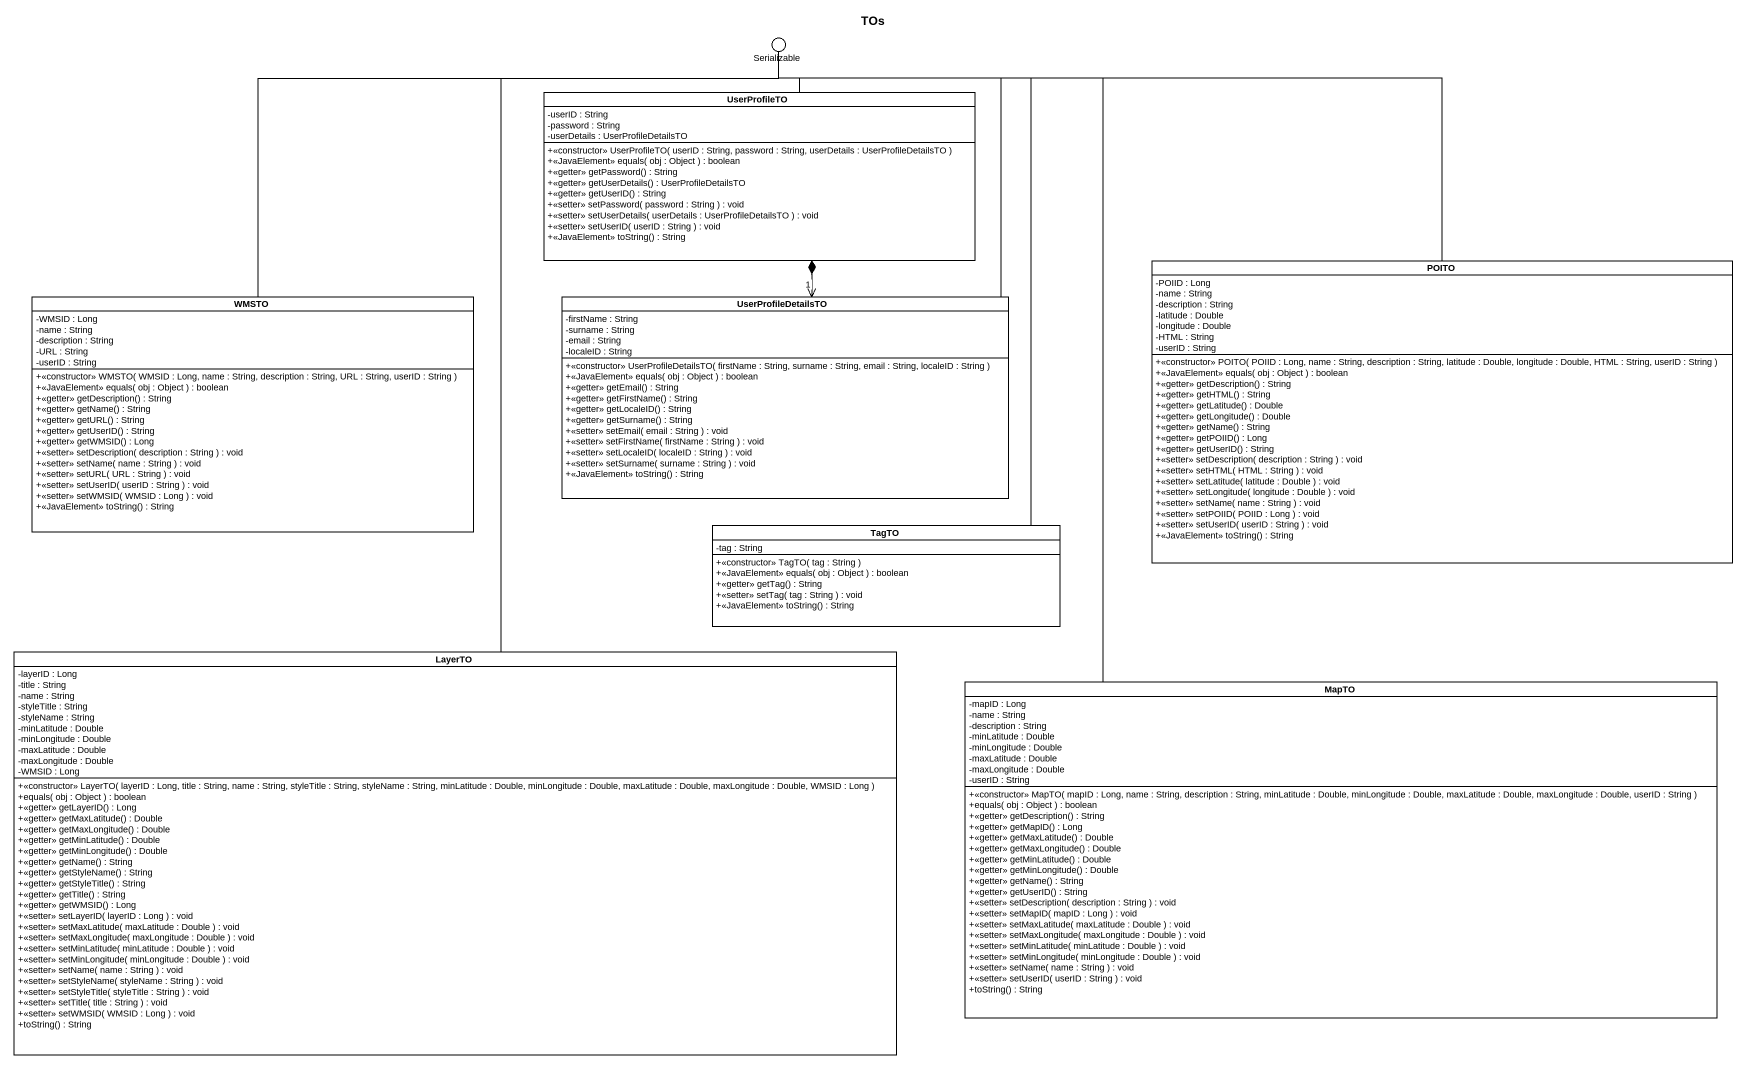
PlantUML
@startuml
title TOs
allowmixing
hide circle
hide empty members
skinparam classAttributeIconSize 0
() Serializable
class UserProfileTO {
  -userID : String
  -password : String
  -userDetails : UserProfileDetailsTO
  +<<constructor>> UserProfileTO( userID : String, password : String, userDetails : UserProfileDetailsTO )
  +<<JavaElement>> equals( obj : Object ) : boolean
  +<<getter>> getPassword() : String
  +<<getter>> getUserDetails() : UserProfileDetailsTO
  +<<getter>> getUserID() : String
  +<<setter>> setPassword( password : String ) : void
  +<<setter>> setUserDetails( userDetails : UserProfileDetailsTO ) : void
  +<<setter>> setUserID( userID : String ) : void
  +<<JavaElement>> toString() : String
}
class POITO {
  -POIID : Long
  -name : String
  -description : String
  -latitude : Double
  -longitude : Double
  -HTML : String
  -userID : String
  +<<constructor>> POITO( POIID : Long, name : String, description : String, latitude : Double, longitude : Double, HTML : String, userID : String )
  +<<JavaElement>> equals( obj : Object ) : boolean
  +<<getter>> getDescription() : String
  +<<getter>> getHTML() : String
  +<<getter>> getLatitude() : Double
  +<<getter>> getLongitude() : Double
  +<<getter>> getName() : String
  +<<getter>> getPOIID() : Long
  +<<getter>> getUserID() : String
  +<<setter>> setDescription( description : String ) : void
  +<<setter>> setHTML( HTML : String ) : void
  +<<setter>> setLatitude( latitude : Double ) : void
  +<<setter>> setLongitude( longitude : Double ) : void
  +<<setter>> setName( name : String ) : void
  +<<setter>> setPOIID( POIID : Long ) : void
  +<<setter>> setUserID( userID : String ) : void
  +<<JavaElement>> toString() : String
}
class WMSTO {
  -WMSID : Long
  -name : String
  -description : String
  -URL : String
  -userID : String
  +<<constructor>> WMSTO( WMSID : Long, name : String, description : String, URL : String, userID : String )
  +<<JavaElement>> equals( obj : Object ) : boolean
  +<<getter>> getDescription() : String
  +<<getter>> getName() : String
  +<<getter>> getURL() : String
  +<<getter>> getUserID() : String
  +<<getter>> getWMSID() : Long
  +<<setter>> setDescription( description : String ) : void
  +<<setter>> setName( name : String ) : void
  +<<setter>> setURL( URL : String ) : void
  +<<setter>> setUserID( userID : String ) : void
  +<<setter>> setWMSID( WMSID : Long ) : void
  +<<JavaElement>> toString() : String
}
class UserProfileDetailsTO {
  -firstName : String
  -surname : String
  -email : String
  -localeID : String
  +<<constructor>> UserProfileDetailsTO( firstName : String, surname : String, email : String, localeID : String )
  +<<JavaElement>> equals( obj : Object ) : boolean
  +<<getter>> getEmail() : String
  +<<getter>> getFirstName() : String
  +<<getter>> getLocaleID() : String
  +<<getter>> getSurname() : String
  +<<setter>> setEmail( email : String ) : void
  +<<setter>> setFirstName( firstName : String ) : void
  +<<setter>> setLocaleID( localeID : String ) : void
  +<<setter>> setSurname( surname : String ) : void
  +<<JavaElement>> toString() : String
}
class TagTO {
  -tag : String
  +<<constructor>> TagTO( tag : String )
  +<<JavaElement>> equals( obj : Object ) : boolean
  +<<getter>> getTag() : String
  +<<setter>> setTag( tag : String ) : void
  +<<JavaElement>> toString() : String
}
class LayerTO {
  -layerID : Long
  -title : String
  -name : String
  -styleTitle : String
  -styleName : String
  -minLatitude : Double
  -minLongitude : Double
  -maxLatitude : Double
  -maxLongitude : Double
  -WMSID : Long
  +<<constructor>> LayerTO( layerID : Long, title : String, name : String, styleTitle : String, styleName : String, minLatitude : Double, minLongitude : Double, maxLatitude : Double, maxLongitude : Double, WMSID : Long )
  +equals( obj : Object ) : boolean
  +<<getter>> getLayerID() : Long
  +<<getter>> getMaxLatitude() : Double
  +<<getter>> getMaxLongitude() : Double
  +<<getter>> getMinLatitude() : Double
  +<<getter>> getMinLongitude() : Double
  +<<getter>> getName() : String
  +<<getter>> getStyleName() : String
  +<<getter>> getStyleTitle() : String
  +<<getter>> getTitle() : String
  +<<getter>> getWMSID() : Long
  +<<setter>> setLayerID( layerID : Long ) : void
  +<<setter>> setMaxLatitude( maxLatitude : Double ) : void
  +<<setter>> setMaxLongitude( maxLongitude : Double ) : void
  +<<setter>> setMinLatitude( minLatitude : Double ) : void
  +<<setter>> setMinLongitude( minLongitude : Double ) : void
  +<<setter>> setName( name : String ) : void
  +<<setter>> setStyleName( styleName : String ) : void
  +<<setter>> setStyleTitle( styleTitle : String ) : void
  +<<setter>> setTitle( title : String ) : void
  +<<setter>> setWMSID( WMSID : Long ) : void
  +toString() : String
}
class MapTO {
  -mapID : Long
  -name : String
  -description : String
  -minLatitude : Double
  -minLongitude : Double
  -maxLatitude : Double
  -maxLongitude : Double
  -userID : String
  +<<constructor>> MapTO( mapID : Long, name : String, description : String, minLatitude : Double, minLongitude : Double, maxLatitude : Double, maxLongitude : Double, userID : String )
  +equals( obj : Object ) : boolean
  +<<getter>> getDescription() : String
  +<<getter>> getMapID() : Long
  +<<getter>> getMaxLatitude() : Double
  +<<getter>> getMaxLongitude() : Double
  +<<getter>> getMinLatitude() : Double
  +<<getter>> getMinLongitude() : Double
  +<<getter>> getName() : String
  +<<getter>> getUserID() : String
  +<<setter>> setDescription( description : String ) : void
  +<<setter>> setMapID( mapID : Long ) : void
  +<<setter>> setMaxLatitude( maxLatitude : Double ) : void
  +<<setter>> setMaxLongitude( maxLongitude : Double ) : void
  +<<setter>> setMinLatitude( minLatitude : Double ) : void
  +<<setter>> setMinLongitude( minLongitude : Double ) : void
  +<<setter>> setName( name : String ) : void
  +<<setter>> setUserID( userID : String ) : void
  +toString() : String
}
UserProfileTO -up- Serializable
UserProfileTO *--> "1" UserProfileDetailsTO
POITO -left- Serializable
WMSTO -up- Serializable
UserProfileDetailsTO -up- Serializable
TagTO -up- Serializable
LayerTO -up- Serializable
MapTO -up- Serializable
@enduml
